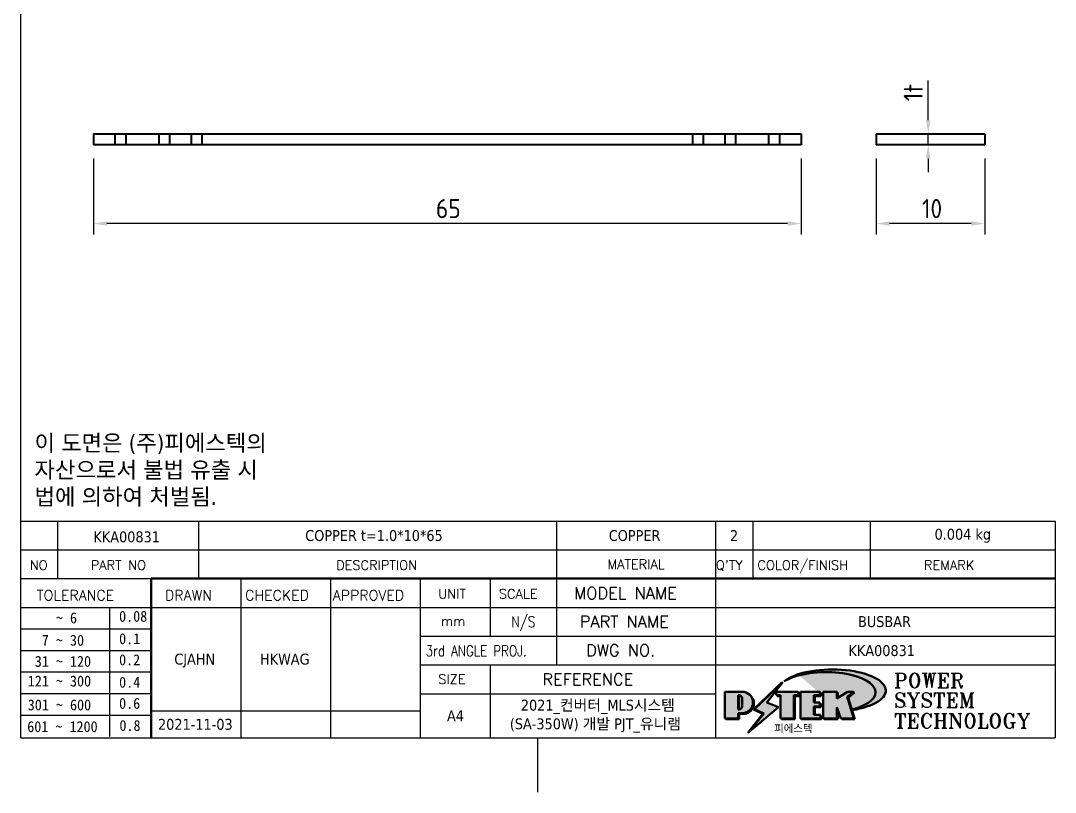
# Model space of a CAD drawing. Header units: millimetres. Extents: x 0 to 105, y 0 to 149.
# Drawn here: x 5 to 100, y 0 to 70.8 of the extents above; entities that cross this region are included whole.
import ezdxf
from ezdxf.enums import TextEntityAlignment as Align

# ---------------------------------------------------------------- set-up
doc = ezdxf.new("R2010")
doc.units = ezdxf.units.MM
doc.header["$LTSCALE"] = 0.5
doc.layers.get('0').update_dxf_attribs({"color": 3, "lineweight": 25})
for name, color, linetype, lineweight in [('가시적인 것(ISO)', 3, 'Continuous', 40), ('경계(ISO)', 7, 'Continuous', 25), ('기호(ISO)', 5, 'Continuous', 25), ('제목(ISO)', 5, 'Continuous', 50), ('치수(ISO)', 2, 'Continuous', 25), ('해치(ISO)', 7, 'Continuous', 18)]:
    doc.layers.add(name, color=color, linetype=linetype, lineweight=lineweight)
doc.styles.add('HAN_291', font='')
doc.styles.add('HAN_370', font='', dxfattribs={"width": 2})
doc.styles.add('RC_284', font='ROMANC.shx')
doc.styles.add('RC_287', font='ROMANC.shx')
doc.styles.add('RC_292', font='ROMANC.shx')
doc.styles.add('ROMANT_294', font='romant.shx')
doc.styles.add('문자 텍스트_PSTEK_POSCO', font='isocp.shx')
doc.styles.add('치수 텍스트_PSTEK_POSCO', font='isocp.shx')
doc.styles.add('텍스트 스타일198', font='tahoma.ttf')
doc.styles.add('텍스트 스타일333', font='ROMANC.shx', dxfattribs={"width": 0.800000011920929})
doc.styles.get('HAN_291').set_extended_font_data('GulimChe')
doc.styles.get('HAN_370').set_extended_font_data('GulimChe')
doc.dimstyles.new('치수_PSTEK_POSCO', dxfattribs={"dimscale": 0.5, "dimtxt": 3.5, "dimasz": 2.5, "dimexe": 2, "dimexo": 2.5, "dimgap": 1, "dimtad": 1, "dimrnd": 1e-08, "dimdsep": 46, "dimtxsty": '치수 텍스트_PSTEK_POSCO', "dimcen": 0.09, "dimdle": 10, "dimclrd": 7, "dimclre": 7, "dimclrt": 2, "dimadec": 1, "dimazin": 2, "dimtfac": 1, "dimtmove": 0, "dimatfit": 3, "dimfxl": 0, "dimtolj": 1, "dimlwd": -1, "dimlwe": -1, "dimarcsym": 0})

# ---------------------------------------------------------------- blocks, each defined once
blk = doc.blocks.new('경계 Default Border')
at = {"layer": '경계(ISO)', "flags": 128}
for points in [[(10, 10), (10, 287.0000076293945)], [(105, 0), (105, 10)]]:
    blk.add_lwpolyline(points, dxfattribs=at)
blk = doc.blocks.new('제목 블록 PSTEK')
for color, points in [(252, [(317.2195697678507, 17.0593801673321), (322.0326348870767, 21.62682475217465), (322.2781991042243, 21.94392121864296), (317.0471853425802, 16.97985676345368), (318.7512090904202, 16.1899260703855), (316.0018030350395, 12.71868385740789), (316.3356552234328, 13.00206718743325), (318.9235935156908, 16.2694494742633)]), (5, [(321.6183518841322, 17.4193704504104), (319.5281351041078, 18.24969419629727), (322.4505835294948, 22.02344462252142), (317.2195697678507, 17.0593801673321), (318.9235935156908, 16.2694494742633), (316.1741874603099, 12.79820726128571)]), (1, [(324.4839107253602, 19.60711530335299), (325.2419748254881, 19.60711530335299), (325.2419748254881, 20.25857663940324), (321.2266040451076, 20.25857663940324), (321.2266040451076, 19.60711530335299), (321.9846681452406, 19.60711530335299), (321.9846681452406, 15.3430047401139), (324.4839107253602, 15.3430047401139)]), (252, [(321.9846681452406, 19.60711530335299), (321.4042753185749, 19.60711530335299), (321.4042753185749, 19.45905590879572), (321.9846681452406, 19.45905590879572)]), (252, [(324.6615819988275, 19.45905590879572), (325.4196460989604, 19.45905590879572), (325.4196460989604, 20.11051724484596), (325.2419748254881, 20.11051724484596), (325.2419748254881, 19.60711530335299), (324.4839107253602, 19.60711530335299), (324.4839107253602, 15.3430047401139), (322.1623394187076, 15.3430047401139), (322.1623394187076, 15.19494534555726), (324.6615819988275, 15.19494534555726)]), (1, [(329.2277337269622, 20.25857663940324), (325.65654113025, 20.25857663940324), (325.65654113025, 15.3430047401139), (329.3580259941756, 15.3430047401139), (329.3580259941756, 15.9944660761648), (328.1137701654877, 15.9944660761648), (328.1137701654877, 17.56360607323003), (329.2277337269622, 17.56360607323003), (329.2277337269622, 18.25543873810179), (328.1137701654877, 18.25543873810179), (328.1137701654877, 19.60711530335299), (329.2277337269622, 19.60711530335299)]), (252, [(328.2914414389548, 19.45905590879572), (329.4054050004294, 19.45905590879572), (329.4054050004294, 20.11051724484596), (329.2277337269622, 20.11051724484596), (329.2277337269622, 19.60711530335299), (328.1137701654877, 19.60711530335299), (328.1137701654877, 18.25543873810179), (328.2914414389548, 18.25543873810179)]), (1, [(332.3312149849806, 20.25857663940324), (329.8592894925411, 20.25857663940324), (329.8592894925411, 15.3430047401139), (332.3312149849806, 15.3430047401139), (332.3312149849806, 17.4318630164523), (333.0701931098801, 15.3430047401139), (335.4855464857051, 15.3430047401139), (334.2514536401189, 19.30614745124769), (335.4379594596742, 20.25857663940324), (334.3071782107978, 20.25857663940324), (332.3312149849806, 18.99741471888304)]), (252, [(332.5088862584528, 20.1105172448466), (332.3312149849806, 20.1105172448466), (332.3312149849806, 18.99741471888368), (332.5088862584528, 19.11081371413894)]), (252, [(335.6156307331414, 20.11051724484596), (335.2535118015555, 20.11051724484596), (334.2514536401189, 19.30614745124769), (335.4855464857051, 15.3430047401139), (333.1954852176545, 15.3430047401139), (333.2478643833523, 15.19494534555726), (335.6632177591723, 15.19494534555726), (334.4291249135862, 19.15808805669106)]), (252, [(328.2914414389548, 17.41554667867274), (329.4054050004294, 17.41554667867274), (329.4054050004294, 18.10737934354514), (329.2277337269622, 18.10737934354514), (329.2277337269622, 17.56360607323003), (328.1137701654877, 17.56360607323003), (328.1137701654877, 15.9944660761648), (328.2914414389548, 15.9944660761648)]), (252, [(332.5088862584528, 16.92964231796647), (332.3312149849806, 17.43186301645164), (332.3312149849806, 15.3430047401139), (330.0369607660135, 15.3430047401139), (330.0369607660135, 15.19494534555726), (332.5088862584528, 15.19494534555726)]), (252, [(329.5356972676428, 15.8464066816075), (329.3580259941756, 15.8464066816075), (329.3580259941756, 15.3430047401139), (325.8342124037171, 15.3430047401139), (325.8342124037171, 15.19494534555726), (329.5356972676428, 15.19494534555726)])]:
    blk.add_hatch(color=color).paths.add_polyline_path(points)
h = blk.add_hatch(color=1)
edge = h.paths.add_edge_path(flags=0)
edge.add_line((314.2242174273352, 19.60711530335299), (314.2242174273352, 17.00126995915134))
edge.add_line((314.2242174273352, 17.00126995915134), (314.3485873187598, 17.00126995915134))
edge.add_arc((314.3485873187598, 17.6527312952023), 0.6514613360509371, 270, 360)
edge.add_line((315.0000486548106, 17.6527312952023), (315.0000486548106, 18.95565396730211))
edge.add_arc((314.3485873187598, 18.95565396730212), 0.6514613360508712, 0, 90)
edge.add_line((314.3485873187598, 19.60711530335299), (314.2242174273352, 19.60711530335299))
edge = h.paths.add_edge_path()
edge.add_arc((314.9847713324306, 18.28938669179658), 1.969189947606664, 269.9999999999959, 450)
edge.add_line((314.9847713324306, 20.25857663940318), (311.7664314776902, 20.25857663940324))
edge.add_line((311.7664314776902, 20.25857663940324), (311.7664314776902, 15.3430047401139))
edge.add_line((311.7664314776902, 15.3430047401139), (314.2242174273352, 15.3430047401139))
edge.add_line((314.2242174273352, 15.3430047401139), (314.2242174273352, 16.32019674418991))
edge.add_line((314.2242174273352, 16.32019674418991), (314.9847713324307, 16.32019674418991))
h = blk.add_hatch(color=252)
edge = h.paths.add_edge_path()
edge.add_arc((314.9847713324309, 18.28938669179657), 1.969189947606666, 270, 406.8278729790604)
edge.add_arc((315.1624426058984, 18.1413272972396), 1.969189947606962, -90, 53.560984836317004, ccw=False)
edge.add_line((315.1624426058984, 16.17213734963263), (314.4018887008024, 16.17213734963263))
edge.add_line((314.4018887008024, 16.17213734963263), (314.4018887008024, 15.19494534555726))
edge.add_line((314.4018887008024, 15.19494534555726), (311.9441027511573, 15.19494534555726))
edge.add_line((311.9441027511573, 15.19494534555726), (311.9441027511573, 15.3430047401139))
edge.add_line((311.9441027511573, 15.3430047401139), (314.2242174273352, 15.3430047401139))
edge.add_line((314.2242174273352, 15.3430047401139), (314.2242174273352, 16.32019674418991))
edge.add_line((314.2242174273352, 16.32019674418991), (314.9847713324309, 16.32019674418991))
h = blk.add_hatch(color=252)
edge = h.paths.add_edge_path()
edge.add_line((314.4018887008024, 19.45905590879572), (314.5262585922315, 19.45905590879572))
edge.add_arc((314.5262585922314, 18.80759457274939), 0.6514613360463194, 60.4189348879147, 90.00000000000318, ccw=False)
edge.add_arc((314.3485873187602, 18.95565396730057), 0.6514613360524251, 39.96992292766206, 90.00000000009999)
edge.add_line((314.3485873187591, 19.60711530335307), (314.2242174273352, 19.60711530335298))
edge.add_line((314.2242174273352, 19.60711530335299), (314.2242174273352, 17.00126995915134))
edge.add_line((314.2242174273352, 17.00126995915134), (314.3485873187591, 17.00126995915134))
edge.add_arc((314.3485873187568, 17.652731295233), 0.6514613360816299, 270.0000000002, 274.6930825552478)
edge.add_line((314.4018887008024, 17.0034541317032), (314.4018887008024, 19.45905590879572))
at = {"layer": '해치(ISO)'}
h = blk.add_hatch(color=140, dxfattribs=at)
edge = h.paths.add_edge_path()
edge.add_ellipse((330.3660919371412, 20.15576403068321), major_axis=(9.100907360794343, 0), ratio=0.4069904968023172, start_angle=301.3098473703837, end_angle=507.7436900681698)
edge.add_ellipse((331.5340919371412, 20.4634168429492), major_axis=(-9.82350664112931, 0), ratio=0.3942600559756514, start_angle=111.51207141178469, end_angle=334.47025347086895, ccw=False)
edge.add_line((335.1363447531188, 16.8601935978785), (335.0955236905705, 16.99119398620872))
at = {"color": 180}
for p, q in [((182.475792979055, 11.79100474011392), (182.4757929790549, 51.56524660363496)), ((182.4757929790549, 51.56524660363496), (372.4757929537551, 51.56524660363496)), ((189.2651435055721, 51.56524660363496), (189.2651435055722, 41.00524660363494)), ((215.2152739891528, 41.00524660363494), (215.2152739891528, 51.56524660363496)), ((280.8758854511282, 51.56524660363496), (280.8758854511282, 41.00524660363494)), ((310.0881549537552, 51.56524660363496), (310.0881549537553, 41.00524660363494)), ((316.9044520275131, 51.56524660363496), (316.9044520275127, 41.00524660363494)), ((338.4566026226726, 51.56524660363496), (338.4566026226727, 41.00524660363494)), ((372.4757929537551, 51.56524660363496), (372.4757929537551, 11.79100474011389)), ((182.475792979055, 46.2852466036349), (372.4757929537551, 46.28524660363492)), ((182.475792979055, 41.00524660363493), (206.451475290024, 41.00524660363493)), ((222.9401812389276, 11.79100474011392), (222.9401812389276, 41.00524660363494)), ((239.4288871878316, 11.79100474011392), (239.4288871878316, 41.00524660363494)), ((255.9175931367356, 11.79100474011392), (255.9175931367356, 41.00524660363494)), ((268.6918866058747, 41.00524660363494), (268.6918866058747, 30.44524660363498)), ((280.8758854511282, 41.00524660363494), (280.8758854511282, 25.16524660363502)), ((310.088154953755, 41.00524660363494), (310.088154953755, 11.79100474011392)), ((182.475792979055, 35.72524660363497), (206.451475290024, 35.72524660363497)), ((198.8621818849491, 12.02524660363491), (198.8621818849491, 35.72524660363497)), ((206.451475290024, 35.72524660363497), (372.4757929537551, 35.72524660363497)), ((182.475792979055, 31.77524660363492), (206.451475290024, 31.77524660363492)), ((255.917593136736, 30.44524660363498), (372.4757929537552, 30.44524660363501)), ((182.475792979055, 27.82524660363487), (206.451475290024, 27.82524660363487)), ((255.9175931367359, 25.16524660363502), (372.4757929537552, 25.165246603635)), ((268.6918866058744, 25.16524660363502), (268.6918866058744, 11.79100474011392)), ((182.475792979055, 23.87524660363505), (206.451475290024, 23.87524660363505)), ((182.475792979055, 19.92524660363478), (206.451475290024, 19.92524660363478)), ((255.9175931367359, 19.88524660363481), (310.0881549537553, 19.88524660363481)), ((182.475792979055, 15.97524660363496), (206.451475290024, 15.97524660363496)), ((206.451475290024, 16.74100474011396), (255.9175931367359, 16.74100474011396)), ((182.475792979055, 11.79100474011392), (372.4757929537551, 11.79100474011389))]:
    blk.add_line(p, q, dxfattribs=at)
at = {"color": 7, "lineweight": 50}
for p, q in [((206.4514752900237, 11.79100474011392), (206.4514752900237, 41.00524660363494)), ((206.451475290024, 41.00524660363494), (372.4757929537551, 41.00524660363496))]:
    blk.add_line(p, q, dxfattribs=at)
at = {"color": 7}
for p, q in [((322.2781991042243, 21.94392121864296), (317.0471853425802, 16.97985676345368)), ((322.4505835294948, 22.02344462252142), (317.2195697678507, 17.0593801673321)), ((317.2195697678507, 17.0593801673321), (322.0326348870767, 21.62682475217465)), ((319.5281351041078, 18.24969419629727), (322.4505835294948, 22.02344462252142)), ((322.0326348870767, 21.62682475217465), (322.2781991042243, 21.94392121864296)), ((311.7664314776902, 20.25900474011391), (311.7664314776902, 15.34300474011391)), ((314.9847713324309, 20.25857663940324), (311.7664314776902, 20.25857663940324)), ((314.9847713324309, 20.25857663940324), (311.7664314776902, 20.25857663940324)), ((311.7664314776902, 20.25857663940324), (311.7664314776902, 15.3430047401139)), ((314.2242174273352, 17.00126995915134), (314.2242174273352, 19.60711530335299)), ((314.2242174273352, 19.60711530335299), (314.3485873187591, 19.60711530335299)), ((314.3485873187591, 19.60711530335299), (314.2242174273352, 19.60711530335299)), ((314.2242174273352, 19.60711530335299), (314.2242174273352, 17.00126995915134)), ((314.2242174273352, 17.00126995915134), (314.2242174273352, 19.60711530335299)), ((314.2242174273352, 19.60711530335299), (314.3485873187591, 19.60711530335299)), ((314.4018887008024, 19.45905590879572), (314.5262585922314, 19.45905590879572)), ((314.4018887008024, 17.0034541317032), (314.4018887008024, 19.45905590879572)), ((325.2419748254881, 20.25857663940324), (321.2266040451076, 20.25857663940324)), ((321.2266040451076, 20.25857663940324), (321.2266040451076, 19.60711530335299)), ((325.2419748254881, 20.25857663940324), (321.2266040451076, 20.25857663940324)), ((321.2266040451076, 20.25857663940324), (321.2266040451076, 19.60711530335299)), ((321.2266040451076, 19.60711530335299), (321.9846681452406, 19.60711530335299)), ((321.2266040451076, 19.60711530335299), (321.9846681452406, 19.60711530335299)), ((321.4042753185749, 19.60711530335299), (321.4042753185749, 19.45905590879572)), ((321.9846681452406, 19.60711530335299), (321.4042753185749, 19.60711530335299)), ((321.4042753185749, 19.45905590879572), (321.9846681452406, 19.45905590879572)), ((321.9846681452406, 19.60711530335299), (321.9846681452406, 15.3430047401139)), ((321.9846681452406, 19.45905590879572), (321.9846681452406, 19.60711530335299)), ((321.9846681452406, 19.60711530335299), (321.9846681452406, 15.3430047401139)), ((324.4839107253602, 19.60711530335299), (325.2419748254881, 19.60711530335299)), ((324.4839107253602, 15.3430047401139), (324.4839107253602, 19.60711530335299)), ((325.2419748254881, 19.60711530335299), (324.4839107253602, 19.60711530335299)), ((324.4839107253602, 19.60711530335299), (324.4839107253602, 15.3430047401139)), ((324.4839107253602, 19.60711530335299), (325.2419748254881, 19.60711530335299)), ((324.4839107253602, 15.3430047401139), (324.4839107253602, 19.60711530335299)), ((324.6615819988275, 19.45905590879572), (325.4196460989604, 19.45905590879572)), ((324.6615819988275, 15.19494534555726), (324.6615819988275, 19.45905590879572)), ((325.2419748254881, 19.60711530335299), (325.2419748254881, 20.25857663940324)), ((325.2419748254881, 19.60711530335299), (325.2419748254881, 20.25857663940324)), ((325.4196460989604, 20.11051724484596), (325.2419748254881, 20.11051724484596)), ((325.2419748254881, 20.11051724484596), (325.2419748254881, 19.60711530335299)), ((325.4196460989604, 19.45905590879572), (325.4196460989604, 20.11051724484596)), ((329.2277337269622, 20.25857663940324), (325.65654113025, 20.25857663940324)), ((325.65654113025, 20.25857663940324), (325.65654113025, 15.3430047401139)), ((325.65654113025, 20.25857663940324), (325.65654113025, 15.3430047401139)), ((329.2277337269622, 20.25857663940324), (325.65654113025, 20.25857663940324)), ((328.1137701654877, 18.25543873810179), (328.1137701654877, 19.60711530335299)), ((328.1137701654877, 19.60711530335299), (329.2277337269622, 19.60711530335299)), ((329.2277337269622, 19.60711530335299), (328.1137701654877, 19.60711530335299)), ((328.1137701654877, 19.60711530335299), (328.1137701654877, 18.25543873810179)), ((328.1137701654877, 18.25543873810179), (328.1137701654877, 19.60711530335299)), ((328.1137701654877, 19.60711530335299), (329.2277337269622, 19.60711530335299)), ((328.2914414389548, 18.25543873810179), (328.2914414389548, 19.45905590879572)), ((328.2914414389548, 19.45905590879572), (329.4054050004294, 19.45905590879572)), ((329.2277337269622, 19.60711530335299), (329.2277337269622, 20.25857663940324)), ((329.2277337269622, 19.60711530335299), (329.2277337269622, 20.25857663940324)), ((329.4054050004294, 20.11051724484596), (329.2277337269622, 20.11051724484596)), ((329.2277337269622, 20.11051724484596), (329.2277337269622, 19.60711530335299)), ((329.4054050004294, 19.45905590879572), (329.4054050004294, 20.11051724484596)), ((332.3312149849806, 20.25857663940324), (329.8592894925411, 20.25857663940324)), ((329.8592894925411, 20.25857663940324), (329.8592894925411, 15.3430047401139)), ((329.8592894925411, 20.25857663940324), (329.8592894925411, 15.3430047401139)), ((332.3312149849806, 20.25857663940324), (329.8592894925411, 20.25857663940324)), ((334.3071782107978, 20.25857663940324), (332.3312149849806, 18.99741471888304)), ((332.3312149849806, 18.99741471888304), (332.3312149849806, 20.25857663940324)), ((334.3071782107978, 20.25857663940324), (332.3312149849806, 18.99741471888304)), ((332.3312149849806, 18.99741471888304), (332.3312149849806, 20.25857663940324)), ((332.5088862584528, 20.1105172448466), (332.3312149849806, 20.1105172448466)), ((332.3312149849806, 20.1105172448466), (332.3312149849806, 18.99741471888368)), ((332.3312149849806, 18.99741471888368), (332.5088862584528, 19.11081371413894)), ((332.5088862584528, 19.11081371413894), (332.5088862584528, 20.1105172448466)), ((334.2514536401189, 19.30614745124769), (335.4379594596742, 20.25857663940324)), ((334.2514536401189, 19.30614745124769), (335.4379594596742, 20.25857663940324)), ((335.2535118015555, 20.11051724484596), (334.2514536401189, 19.30614745124769)), ((335.4855464857051, 15.3430047401139), (334.2514536401189, 19.30614745124769)), ((334.2514536401189, 19.30614745124769), (335.4855464857051, 15.3430047401139)), ((335.4855464857051, 15.3430047401139), (334.2514536401189, 19.30614745124769)), ((335.4379594596742, 20.25857663940324), (334.3071782107978, 20.25857663940324)), ((335.4379594596742, 20.25857663940324), (334.3071782107978, 20.25857663940324)), ((334.4291249135862, 19.15808805669104), (335.6156307331414, 20.11051724484596)), ((335.6632177591723, 15.19494534555726), (334.4291249135862, 19.15808805669104)), ((335.6156307331414, 20.11051724484596), (335.2535118015555, 20.11051724484596)), ((315.0000486548106, 18.95565396730275), (315.0000486548106, 17.65273129520161)), ((315.0000486548106, 18.95565396730275), (315.0000486548106, 17.65273129520161)), ((316.1741874603099, 12.79820726128571), (321.6183518841322, 17.4193704504104)), ((321.6183518841322, 17.4193704504104), (319.5281351041078, 18.24969419629727)), ((329.2277337269622, 18.25543873810179), (328.1137701654877, 18.25543873810179)), ((328.1137701654877, 18.25543873810179), (328.2914414389548, 18.25543873810179)), ((329.2277337269622, 18.25543873810179), (328.1137701654877, 18.25543873810179)), ((328.1137701654877, 17.56360607323003), (329.2277337269622, 17.56360607323003)), ((328.1137701654877, 15.9944660761648), (328.1137701654877, 17.56360607323003)), ((329.2277337269622, 17.56360607323003), (328.1137701654877, 17.56360607323003)), ((328.1137701654877, 17.56360607323003), (328.1137701654877, 15.9944660761648)), ((328.1137701654877, 17.56360607323003), (329.2277337269622, 17.56360607323003)), ((328.1137701654877, 15.9944660761648), (328.1137701654877, 17.56360607323003)), ((328.2914414389548, 15.9944660761648), (328.2914414389548, 17.41554667867274)), ((328.2914414389548, 17.41554667867274), (329.4054050004294, 17.41554667867274)), ((329.2277337269622, 17.56360607323003), (329.2277337269622, 18.25543873810179)), ((329.2277337269622, 17.56360607323003), (329.2277337269622, 18.25543873810179)), ((329.4054050004294, 18.10737934354514), (329.2277337269622, 18.10737934354514)), ((329.2277337269622, 18.10737934354514), (329.2277337269622, 17.56360607323003)), ((329.4054050004294, 17.41554667867274), (329.4054050004294, 18.10737934354514)), ((332.3312149849806, 17.4318630164523), (333.0701931098801, 15.3430047401139)), ((332.3312149849806, 15.3430047401139), (332.3312149849806, 17.4318630164523)), ((332.5088862584528, 16.92964231796647), (332.3312149849806, 17.43186301645164)), ((332.3312149849806, 17.43186301645164), (332.3312149849806, 15.3430047401139)), ((332.3312149849806, 17.4318630164523), (333.0701931098801, 15.3430047401139)), ((332.3312149849806, 15.3430047401139), (332.3312149849806, 17.4318630164523)), ((345.0447381189468, 17.50375595811051), (344.9867755289346, 17.689895936919)), ((311.7664314776902, 15.3430047401139), (314.2242174273352, 15.3430047401139)), ((311.7664314776902, 15.3430047401139), (314.2242174273352, 15.3430047401139)), ((314.2242174273352, 15.3430047401139), (311.9441027511573, 15.3430047401139)), ((311.9441027511573, 15.3430047401139), (311.9441027511573, 15.19494534555726)), ((314.3485873187591, 17.00126995915134), (314.2242174273352, 17.00126995915134)), ((314.2242174273352, 17.00126995915134), (314.3485873187591, 17.00126995915134)), ((314.3485873187591, 17.00126995915134), (314.2242174273352, 17.00126995915134)), ((314.2242174273352, 16.32019674418991), (314.9847713324309, 16.32019674418991)), ((314.2242174273352, 15.3430047401139), (314.2242174273352, 16.32019674418991)), ((314.9847713324309, 16.32019674418991), (314.2242174273352, 16.32019674418991)), ((314.2242174273352, 16.32019674418991), (314.2242174273352, 15.3430047401139)), ((314.2242174273352, 16.32019674418991), (314.9847713324309, 16.32019674418991)), ((314.2242174273352, 15.3430047401139), (314.2242174273352, 16.32019674418991)), ((314.4018887008024, 16.17213734963263), (315.162442605898, 16.17213734963263)), ((314.4018887008024, 15.19494534555726), (314.4018887008024, 16.17213734963263)), ((318.7512090904202, 16.1899260703855), (316.0018030350395, 12.71868385740789)), ((318.9235935156908, 16.2694494742633), (316.1741874603099, 12.79820726128571)), ((316.3356552234328, 13.00206718743325), (318.9235935156908, 16.2694494742633)), ((317.0471853425802, 16.97985676345368), (318.7512090904202, 16.1899260703855)), ((318.9235935156908, 16.2694494742633), (317.2195697678507, 17.0593801673321)), ((317.2195697678507, 17.0593801673321), (318.9235935156908, 16.2694494742633)), ((321.9846681452406, 15.3430047401139), (324.4839107253602, 15.3430047401139)), ((321.9846681452406, 15.3430047401139), (324.4839107253602, 15.3430047401139)), ((324.4839107253602, 15.3430047401139), (322.1623394187076, 15.3430047401139)), ((322.1623394187076, 15.3430047401139), (322.1623394187076, 15.19494534555726)), ((325.65654113025, 15.3430047401139), (329.3580259941756, 15.3430047401139)), ((325.65654113025, 15.3430047401139), (329.3580259941756, 15.3430047401139)), ((329.3580259941756, 15.3430047401139), (325.8342124037171, 15.3430047401139)), ((325.8342124037171, 15.3430047401139), (325.8342124037171, 15.19494534555726)), ((329.3580259941756, 15.9944660761648), (328.1137701654877, 15.9944660761648)), ((328.1137701654877, 15.9944660761648), (328.2914414389548, 15.9944660761648)), ((329.3580259941756, 15.9944660761648), (328.1137701654877, 15.9944660761648)), ((329.3580259941756, 15.3430047401139), (329.3580259941756, 15.9944660761648)), ((329.3580259941756, 15.3430047401139), (329.3580259941756, 15.9944660761648)), ((329.5356972676428, 15.8464066816075), (329.3580259941756, 15.8464066816075)), ((329.3580259941756, 15.8464066816075), (329.3580259941756, 15.3430047401139)), ((329.5356972676428, 15.19494534555726), (329.5356972676428, 15.8464066816075)), ((329.8592894925411, 15.3430047401139), (332.3312149849806, 15.3430047401139)), ((329.8592894925411, 15.3430047401139), (332.3312149849806, 15.3430047401139)), ((332.3312149849806, 15.3430047401139), (330.0369607660135, 15.3430047401139)), ((330.0369607660135, 15.3430047401139), (330.0369607660135, 15.19494534555726)), ((332.5088862584528, 15.19494534555726), (332.5088862584528, 16.92964231796647)), ((333.0701931098801, 15.3430047401139), (335.4855464857051, 15.3430047401139)), ((333.0701931098801, 15.3430047401139), (335.4855464857051, 15.3430047401139)), ((335.4855464857051, 15.3430047401139), (333.1954852176545, 15.3430047401139)), ((333.1954852176545, 15.3430047401139), (333.2478643833523, 15.19494534555726)), ((311.9441027511573, 15.19494534555726), (314.4018887008024, 15.19494534555726)), ((322.1623394187076, 15.19494534555726), (324.6615819988275, 15.19494534555726)), ((325.8342124037171, 15.19494534555726), (329.5356972676428, 15.19494534555726)), ((330.0369607660135, 15.19494534555726), (332.5088862584528, 15.19494534555726)), ((333.2478643833523, 15.19494534555726), (335.6632177591723, 15.19494534555726)), ((316.0018030350395, 12.71868385740789), (316.3356552234328, 13.00206718743325))]:
    blk.add_line(p, q, dxfattribs=at)
at = {"color": 5}
for p, q in [((322.4505835294948, 22.02344462252142), (317.2195697678507, 17.0593801673321)), ((319.5281351041078, 18.24969419629727), (322.4505835294948, 22.02344462252142)), ((316.1741874603099, 12.79820726128571), (321.6183518841322, 17.4193704504104)), ((321.6183518841322, 17.4193704504104), (319.5281351041078, 18.24969419629727)), ((318.9235935156908, 16.2694494742633), (316.1741874603099, 12.79820726128571)), ((317.2195697678507, 17.0593801673321), (318.9235935156908, 16.2694494742633))]:
    blk.add_line(p, q, dxfattribs=at)
at = {"color": 1}
for p, q in [((314.9847713324309, 20.25857663940324), (311.7664314776902, 20.25857663940324)), ((311.7664314776902, 20.25857663940324), (311.7664314776902, 15.3430047401139)), ((314.2242174273352, 17.00126995915134), (314.2242174273352, 19.60711530335299)), ((314.2242174273352, 19.60711530335299), (314.3485873187591, 19.60711530335299)), ((325.2419748254881, 20.25857663940324), (321.2266040451076, 20.25857663940324)), ((321.2266040451076, 20.25857663940324), (321.2266040451076, 19.60711530335299)), ((321.2266040451076, 19.60711530335299), (321.9846681452406, 19.60711530335299)), ((321.9846681452406, 19.60711530335299), (321.9846681452406, 15.3430047401139)), ((324.4839107253602, 19.60711530335299), (325.2419748254881, 19.60711530335299)), ((324.4839107253602, 15.3430047401139), (324.4839107253602, 19.60711530335299)), ((325.2419748254881, 19.60711530335299), (325.2419748254881, 20.25857663940324)), ((329.2277337269622, 20.25857663940324), (325.65654113025, 20.25857663940324)), ((325.65654113025, 20.25857663940324), (325.65654113025, 15.3430047401139)), ((328.1137701654877, 18.25543873810179), (328.1137701654877, 19.60711530335299)), ((328.1137701654877, 19.60711530335299), (329.2277337269622, 19.60711530335299)), ((329.2277337269622, 19.60711530335299), (329.2277337269622, 20.25857663940324)), ((332.3312149849806, 20.25857663940324), (329.8592894925411, 20.25857663940324)), ((329.8592894925411, 20.25857663940324), (329.8592894925411, 15.3430047401139)), ((334.3071782107978, 20.25857663940324), (332.3312149849806, 18.99741471888304)), ((332.3312149849806, 18.99741471888304), (332.3312149849806, 20.25857663940324)), ((334.2514536401189, 19.30614745124769), (335.4379594596742, 20.25857663940324)), ((335.4855464857051, 15.3430047401139), (334.2514536401189, 19.30614745124769)), ((335.4379594596742, 20.25857663940324), (334.3071782107978, 20.25857663940324)), ((315.0000486548106, 18.95565396730275), (315.0000486548106, 17.65273129520161)), ((329.2277337269622, 18.25543873810179), (328.1137701654877, 18.25543873810179)), ((328.1137701654877, 17.56360607323003), (329.2277337269622, 17.56360607323003)), ((328.1137701654877, 15.9944660761648), (328.1137701654877, 17.56360607323003)), ((329.2277337269622, 17.56360607323003), (329.2277337269622, 18.25543873810179)), ((332.3312149849806, 17.4318630164523), (333.0701931098801, 15.3430047401139)), ((332.3312149849806, 15.3430047401139), (332.3312149849806, 17.4318630164523)), ((311.7664314776902, 15.3430047401139), (314.2242174273352, 15.3430047401139)), ((314.3485873187591, 17.00126995915134), (314.2242174273352, 17.00126995915134)), ((314.2242174273352, 16.32019674418991), (314.9847713324309, 16.32019674418991)), ((314.2242174273352, 15.3430047401139), (314.2242174273352, 16.32019674418991)), ((321.9846681452406, 15.3430047401139), (324.4839107253602, 15.3430047401139)), ((325.65654113025, 15.3430047401139), (329.3580259941756, 15.3430047401139)), ((329.3580259941756, 15.9944660761648), (328.1137701654877, 15.9944660761648)), ((329.3580259941756, 15.3430047401139), (329.3580259941756, 15.9944660761648)), ((329.8592894925411, 15.3430047401139), (332.3312149849806, 15.3430047401139)), ((333.0701931098801, 15.3430047401139), (335.4855464857051, 15.3430047401139))]:
    blk.add_line(p, q, dxfattribs=at)
at = {"color": 7}
for centre, radius, start, end in [((314.3485873187598, 18.95565396730211), 0.6514613360508712, 0, 90), ((314.3485873187602, 18.95565396730057), 0.6514613360524251, 39.96992292766117, 90), ((314.3485873187598, 18.95565396730212), 0.6514613360508712, 0, 90), ((314.5262585922314, 18.80759457274939), 0.6514613360463193, 60.41893488791137, 90), ((314.9847713324309, 18.28938669179658), 1.969189947606665, 270, 90), ((314.9847713324309, 18.28938669179658), 1.969189947606665, 270, 90), ((314.9847713324307, 18.2893866917965), 1.969189947606594, 270, 46.82787297909833), ((315.1624426058984, 18.1413272972396), 1.969189947606961, 270, 53.56098483636067), ((314.3485873187597, 17.65273129520228), 0.6514613360509381, 270, 0), ((314.3485873187598, 17.6527312952023), 0.6514613360509381, 270, 0), ((314.3485873187568, 17.652731295233), 0.6514613360816299, 270, 274.6930825552478)]:
    blk.add_arc(centre, radius, start, end, dxfattribs=at)
at = {"color": 1}
for centre, radius, start, end in [((314.3485873187598, 18.95565396730211), 0.6514613360508712, 0, 90), ((314.9847713324309, 18.28938669179657), 1.969189947606665, 270, 90), ((314.3485873187598, 17.6527312952023), 0.6514613360509381, 270, 0)]:
    blk.add_arc(centre, radius, start, end, dxfattribs=at)
at = {"layer": '제목(ISO)', "lineweight": 18}
blk.add_line((182.475792979055, 35.72500474011393), (182.475792979055, 11.79100474011392), dxfattribs=at)
at = {"layer": '제목(ISO)'}
for p, q in [((322.2781991042243, 21.94392121864296), (317.0471853425802, 16.97985676345368)), ((322.4505835294948, 22.02344462252142), (317.2195697678507, 17.0593801673321)), ((317.2195697678507, 17.0593801673321), (322.0326348870767, 21.62682475217465)), ((319.5281351041078, 18.24969419629727), (322.4505835294948, 22.02344462252142)), ((322.0326348870767, 21.62682475217465), (322.2781991042243, 21.94392121864296)), ((314.9847713324306, 20.25857663940324), (311.7664314776902, 20.25857663940324)), ((311.7664314776902, 20.25857663940324), (311.7664314776902, 15.3430047401139)), ((314.2242174273352, 17.00126995915134), (314.2242174273352, 19.60711530335299)), ((314.2242174273352, 19.60711530335299), (314.3485873187598, 19.60711530335299)), ((314.3485873187591, 19.60711530335299), (314.2242174273352, 19.60711530335299)), ((314.2242174273352, 19.60711530335299), (314.2242174273352, 17.00126995915134)), ((314.4018887008024, 19.45905590879572), (314.5262585922314, 19.45905590879572)), ((314.4018887008024, 17.0034541317032), (314.4018887008024, 19.45905590879572)), ((325.2419748254881, 20.25857663940324), (321.2266040451076, 20.25857663940324)), ((321.2266040451076, 20.25857663940324), (321.2266040451076, 19.60711530335299)), ((321.2266040451076, 19.60711530335299), (321.9846681452406, 19.60711530335299)), ((321.9846681452406, 19.60711530335299), (321.4042753185749, 19.60711530335299)), ((321.4042753185749, 19.60711530335299), (321.4042753185749, 19.45905590879572)), ((321.4042753185749, 19.45905590879572), (321.9846681452406, 19.45905590879572)), ((321.9846681452406, 19.60711530335299), (321.9846681452406, 15.3430047401139)), ((321.9846681452406, 19.45905590879572), (321.9846681452406, 19.60711530335299)), ((324.4839107253602, 19.60711530335299), (325.2419748254881, 19.60711530335299)), ((324.4839107253602, 15.3430047401139), (324.4839107253602, 19.60711530335299)), ((325.2419748254881, 19.60711530335299), (324.4839107253602, 19.60711530335299)), ((324.4839107253602, 19.60711530335299), (324.4839107253602, 15.3430047401139)), ((324.6615819988275, 19.45905590879572), (325.4196460989604, 19.45905590879572)), ((324.6615819988275, 15.19494534555726), (324.6615819988275, 19.45905590879572)), ((325.2419748254881, 19.60711530335299), (325.2419748254881, 20.25857663940324)), ((325.4196460989604, 20.11051724484596), (325.2419748254881, 20.11051724484596)), ((325.2419748254881, 20.11051724484596), (325.2419748254881, 19.60711530335299)), ((325.4196460989604, 19.45905590879572), (325.4196460989604, 20.11051724484596)), ((329.2277337269622, 20.25857663940324), (325.65654113025, 20.25857663940324)), ((325.65654113025, 20.25857663940324), (325.65654113025, 15.3430047401139)), ((328.1137701654877, 18.25543873810179), (328.1137701654877, 19.60711530335299)), ((328.1137701654877, 19.60711530335299), (329.2277337269622, 19.60711530335299)), ((329.2277337269622, 19.60711530335299), (328.1137701654877, 19.60711530335299)), ((328.1137701654877, 19.60711530335299), (328.1137701654877, 18.25543873810179)), ((328.2914414389548, 19.45905590879572), (329.4054050004294, 19.45905590879572)), ((328.2914414389548, 18.25543873810179), (328.2914414389548, 19.45905590879572)), ((329.2277337269622, 19.60711530335299), (329.2277337269622, 20.25857663940324)), ((329.4054050004294, 20.11051724484596), (329.2277337269622, 20.11051724484596)), ((329.2277337269622, 20.11051724484596), (329.2277337269622, 19.60711530335299)), ((329.4054050004294, 19.45905590879572), (329.4054050004294, 20.11051724484596)), ((332.3312149849806, 20.25857663940324), (329.8592894925411, 20.25857663940324)), ((329.8592894925411, 20.25857663940324), (329.8592894925411, 15.3430047401139)), ((334.3071782107978, 20.25857663940324), (332.3312149849806, 18.99741471888304)), ((332.3312149849806, 18.99741471888304), (332.3312149849806, 20.25857663940324)), ((332.5088862584528, 20.1105172448466), (332.3312149849806, 20.1105172448466)), ((332.3312149849806, 20.1105172448466), (332.3312149849806, 18.99741471888368)), ((332.3312149849806, 18.99741471888368), (332.5088862584528, 19.11081371413894)), ((332.5088862584528, 19.11081371413894), (332.5088862584528, 20.1105172448466)), ((334.2514536401189, 19.30614745124769), (335.4379594596742, 20.25857663940324)), ((335.2535118015555, 20.11051724484596), (334.2514536401189, 19.30614745124769)), ((335.4855464857051, 15.3430047401139), (334.2514536401189, 19.30614745124769)), ((334.2514536401189, 19.30614745124769), (335.4855464857051, 15.3430047401139)), ((335.4379594596742, 20.25857663940324), (334.3071782107978, 20.25857663940324)), ((334.4291249135862, 19.15808805669106), (335.6156307331414, 20.11051724484596)), ((335.6632177591723, 15.19494534555726), (334.4291249135862, 19.15808805669106)), ((335.6156307331414, 20.11051724484596), (335.2535118015555, 20.11051724484596)), ((315.0000486548106, 18.95565396730211), (315.0000486548106, 17.6527312952023)), ((316.1741874603099, 12.79820726128571), (321.6183518841322, 17.4193704504104)), ((321.6183518841322, 17.4193704504104), (319.5281351041078, 18.24969419629727)), ((329.2277337269622, 18.25543873810179), (328.1137701654877, 18.25543873810179)), ((328.1137701654877, 18.25543873810179), (328.2914414389548, 18.25543873810179)), ((328.1137701654877, 15.9944660761648), (328.1137701654877, 17.56360607323003)), ((328.1137701654877, 17.56360607323003), (329.2277337269622, 17.56360607323003)), ((329.2277337269622, 17.56360607323003), (328.1137701654877, 17.56360607323003)), ((328.1137701654877, 17.56360607323003), (328.1137701654877, 15.9944660761648)), ((328.2914414389548, 17.41554667867274), (329.4054050004294, 17.41554667867274)), ((328.2914414389548, 15.9944660761648), (328.2914414389548, 17.41554667867274)), ((329.2277337269622, 17.56360607323003), (329.2277337269622, 18.25543873810179)), ((329.4054050004294, 18.10737934354514), (329.2277337269622, 18.10737934354514)), ((329.2277337269622, 18.10737934354514), (329.2277337269622, 17.56360607323003)), ((329.4054050004294, 17.41554667867274), (329.4054050004294, 18.10737934354514)), ((332.3312149849806, 15.3430047401139), (332.3312149849806, 17.4318630164523)), ((332.3312149849806, 17.4318630164523), (333.0701931098801, 15.3430047401139)), ((332.5088862584528, 16.92964231796647), (332.3312149849806, 17.43186301645164)), ((332.3312149849806, 17.43186301645164), (332.3312149849806, 15.3430047401139)), ((311.7664314776902, 15.3430047401139), (314.2242174273352, 15.3430047401139)), ((314.2242174273352, 15.3430047401139), (311.9441027511573, 15.3430047401139)), ((311.9441027511573, 15.3430047401139), (311.9441027511573, 15.19494534555726)), ((314.3485873187598, 17.00126995915134), (314.2242174273352, 17.00126995915134)), ((314.2242174273352, 17.00126995915134), (314.3485873187591, 17.00126995915134)), ((314.2242174273352, 15.3430047401139), (314.2242174273352, 16.32019674418991)), ((314.2242174273352, 16.32019674418991), (314.9847713324307, 16.32019674418991)), ((314.9847713324309, 16.32019674418991), (314.2242174273352, 16.32019674418991)), ((314.2242174273352, 16.32019674418991), (314.2242174273352, 15.3430047401139)), ((314.4018887008024, 15.19494534555726), (314.4018887008024, 16.17213734963263)), ((314.4018887008024, 16.17213734963263), (315.1624426058984, 16.17213734963263)), ((318.7512090904202, 16.1899260703855), (316.0018030350395, 12.71868385740789)), ((318.9235935156908, 16.2694494742633), (316.1741874603099, 12.79820726128571)), ((316.3356552234328, 13.00206718743325), (318.9235935156908, 16.2694494742633)), ((317.0471853425802, 16.97985676345368), (318.7512090904202, 16.1899260703855)), ((317.2195697678507, 17.0593801673321), (318.9235935156908, 16.2694494742633)), ((318.9235935156908, 16.2694494742633), (317.2195697678507, 17.0593801673321)), ((321.9846681452406, 15.3430047401139), (324.4839107253602, 15.3430047401139)), ((324.4839107253602, 15.3430047401139), (322.1623394187076, 15.3430047401139)), ((322.1623394187076, 15.3430047401139), (322.1623394187076, 15.19494534555726)), ((325.65654113025, 15.3430047401139), (329.3580259941756, 15.3430047401139)), ((329.3580259941756, 15.3430047401139), (325.8342124037171, 15.3430047401139)), ((325.8342124037171, 15.3430047401139), (325.8342124037171, 15.19494534555726)), ((329.3580259941756, 15.9944660761648), (328.1137701654877, 15.9944660761648)), ((328.1137701654877, 15.9944660761648), (328.2914414389548, 15.9944660761648)), ((329.3580259941756, 15.3430047401139), (329.3580259941756, 15.9944660761648)), ((329.5356972676428, 15.8464066816075), (329.3580259941756, 15.8464066816075)), ((329.3580259941756, 15.8464066816075), (329.3580259941756, 15.3430047401139)), ((329.5356972676428, 15.19494534555726), (329.5356972676428, 15.8464066816075)), ((329.8592894925411, 15.3430047401139), (332.3312149849806, 15.3430047401139)), ((332.3312149849806, 15.3430047401139), (330.0369607660135, 15.3430047401139)), ((330.0369607660135, 15.3430047401139), (330.0369607660135, 15.19494534555726)), ((332.5088862584528, 15.19494534555726), (332.5088862584528, 16.92964231796647)), ((333.0701931098801, 15.3430047401139), (335.4855464857051, 15.3430047401139)), ((335.4855464857051, 15.3430047401139), (333.1954852176545, 15.3430047401139)), ((333.1954852176545, 15.3430047401139), (333.2478643833523, 15.19494534555726)), ((311.9441027511573, 15.19494534555726), (314.4018887008024, 15.19494534555726)), ((322.1623394187076, 15.19494534555726), (324.6615819988275, 15.19494534555726)), ((325.8342124037171, 15.19494534555726), (329.5356972676428, 15.19494534555726)), ((330.0369607660135, 15.19494534555726), (332.5088862584528, 15.19494534555726)), ((333.2478643833523, 15.19494534555726), (335.6632177591723, 15.19494534555726)), ((316.0018030350395, 12.71868385740789), (316.3356552234328, 13.00206718743325))]:
    blk.add_line(p, q, dxfattribs=at)
at = {"layer": '제목(ISO)', "color": 4}
blk.add_line((335.1363447531188, 16.8601935978785), (335.0955236905705, 16.99119398620872), dxfattribs=at)
at = {"layer": '제목(ISO)'}
for centre, radius, start, end in [((314.3485873187598, 18.95565396730212), 0.6514613360508712, 0, 90), ((314.3485873187602, 18.95565396730057), 0.6514613360524251, 39.96992292766117, 90), ((314.5262585922314, 18.80759457274939), 0.6514613360463193, 60.41893488791137, 90), ((314.9847713324306, 18.28938669179658), 1.969189947606664, 46.82787297909431, 90), ((314.9847713324307, 18.2893866917965), 1.969189947606594, 270, 46.82787297909833), ((314.9847713324309, 18.28938669179657), 1.969189947606666, 270, 46.8278729790603), ((315.1624426058984, 18.1413272972396), 1.969189947606962, 270, 53.56098483631701), ((314.3485873187598, 17.6527312952023), 0.6514613360509371, 270, 0), ((314.3485873187568, 17.652731295233), 0.6514613360816299, 270, 274.6930825552478)]:
    blk.add_arc(centre, radius, start, end, dxfattribs=at)
at = {"layer": '제목(ISO)', "color": 4}
for centre, major_axis, ratio, start_param, end_param in [((331.5340919371412, 20.4634168429492), (9.82350664112931, 0), 0.3942600559756514, 5.087845455444478, 8.97919982663645), ((330.3660919371412, 20.15576403068321), (9.100907360794343, 0), 0.4069904968023172, 5.258848905294775, 8.861799147915196)]:
    blk.add_ellipse(centre, major_axis=major_axis, ratio=ratio, start_param=start_param, end_param=end_param, dxfattribs=at)
at = {"color": 2}
for s, height, style, p in [('NO', 1.742399930953979, 'RC_284', (184.135398793432, 42.62317362549192)), ('PART NO', 1.742399930953979, 'RC_284', (195.3359407378685, 42.62317362549192)), ('DESCRIPTION', 1.742399930953979, 'RC_284', (240.4025565652523, 42.62317362549192)), ("Q'TY", 1.742399930953979, 'RC_284', (310.1440786515383, 42.62317362549192)), ('COLOR/FINISH', 1.742399930953979, 'RC_284', (317.7725341324144, 42.62317362549192)), ('REMARK', 1.742399930953979, 'RC_284', (348.346649953877, 42.62317362549192)), (' TOLERANCE', 1.899999976158142, 'RC_287', (184.0872874387979, 37.00893196870329)), ('DRAWN', 1.899999976158142, 'RC_287', (208.9766620976279, 37.00893196870329)), ('CHECKED', 1.899999976158142, 'RC_287', (223.6856844514997, 37.00893196870329)), ('APPROVED', 1.899999976158142, 'RC_287', (239.7795453577791, 37.00893196870329)), ('UNIT', 1.742399930953979, 'RC_284', (259.1652673287452, 37.34317362549218)), ('SCALE', 1.742399930953979, 'RC_284', (270.2934779252897, 37.34317362549218)), ('MODEL NAME', 2.178000062704086, 'RC_292', (284.096330289083, 37.25462520371384)), ('    ~ 6', 2.000000029802322, 'HAN_291', (183.7721304966814, 32.8176515608431)), ('0.08', 2.000000029802322, 'HAN_291', (200.5467345600617, 33.09873600004101)), ('PART NAME', 2.178000062704086, 'RC_292', (285.1416959765849, 32.03045329421792)), ('mm', 1.742399930953979, 'RC_284', (259.6505418159997, 32.3543089683787)), ('  7 ~ 30', 2.000000029802322, 'HAN_291', (183.7721304966814, 28.70538114822415)), ('0.1', 2.000000029802322, 'HAN_291', (200.5467345600617, 28.98646558742206)), (' DWG NO.', 2.178000062704086, 'RC_292', (284.8124284083233, 26.75045329421772)), (' 31 ~ 120', 2.000000029802322, 'HAN_291', (183.7721304966814, 24.82628181916237)), ('0.2', 2.000000029802322, 'HAN_291', (200.5467345600617, 25.10736625836028)), ('121 ~ 300', 2.000000029802322, 'HAN_291', (183.7721304966814, 21.21401206133254)), ('0.4', 2.000000029802322, 'HAN_291', (200.5467345600617, 20.99509650053045)), ('SIZE', 1.742399930953979, 'RC_284', (259.1652673287452, 21.69497768947366)), ('REFERENCE', 2.178000062704086, 'RC_292', (278.2741065029841, 21.43214925458022)), ('0.6', 2.000000029802322, 'HAN_291', (200.5467345600617, 17.11599717146868)), ('301 ~ 600', 2.000000029802322, 'HAN_291', (183.7721304966814, 16.83491273227077)), ('601 ~ 1200', 2.000000029802322, 'HAN_291', (183.6802025156883, 12.84759660881125)), ('0.8', 2.000000029802322, 'HAN_291', (200.6097246063884, 13.05732192299702))]:
    blk.add_text(s, height=height, dxfattribs=dict(at, style=style)).set_placement(p)
at = {"color": 2, "style": 'RC_284'}
blk.add_text('MATERIAL', height=1.742399930953979, dxfattribs=at).set_placement((295.4820202024417, 43.64524660363492), align=Align.MIDDLE_CENTER)
at = {"color": 7, "style": '텍스트 스타일333', "width": 0.7999999523162842}
blk.add_text('N/S', height=2.000000029802322, dxfattribs=at).set_placement((274.7838860285014, 33.08524660363496), align=Align.MIDDLE_CENTER)
at = {"color": 2, "style": '텍스트 스타일333', "width": 0.7999999523162842}
blk.add_text('3rd ANGLE PROJ.', height=2.000000029802322, dxfattribs=at).set_placement((256.8430306642954, 26.76148381654429))
at = {"color": 7, "style": 'ROMANT_294'}
for s, p in [('POWER', (342.82727231297, 20.97115304607566)), ('SYSTEM', (342.82727231297, 17.3284636719184)), ('TECHNOLOGY', (342.82727231297, 13.57194088644453))]:
    blk.add_text(s, height=2.700000107288361, dxfattribs=at).set_placement(p)
at = {"color": 7, "insert": (320.8519732224835, 14.21236326823155), "char_height": 1.400000005960464, "attachment_point": 1, "line_spacing_factor": 0.3319999873638153, "style": 'HAN_370'}
blk.add_mtext('\\fHY견고딕|b0|i0;\\H1.4000;피에스텍', dxfattribs=at)
at = {"layer": '제목(ISO)', "color": 7, "style": '텍스트 스타일198'}
for tag, p in [('부품_번호_001', (195.8320113277755, 47.68004260673702)), ('설명_001', (234.7320930892344, 47.92245856837096)), ('재질_001', (290.4746326517839, 47.92524659519488)), ("3._Q'TY_001", (312.7327037528258, 47.90442725317898)), ('질량\\P3;_001', (350.3046145979153, 48.1643332325385)), ('제목_001', (336.244161394385, 32.12402853706239)), ('부품_번호_001', (334.4912515810074, 26.8052465951949)), ('설계자_001', (210.6823963971569, 25.23312566343435)), ('점검자_001', (226.4283219502686, 25.23446884679021)), ('프로젝트_001', (274.327908977247, 16.78015656189412)), ('작성_날짜_001', (207.6944850220393, 13.26600473167383)), ('시트_크기_001', (260.7634369704525, 14.8381256569732)), ('프로젝트_002', (272.3018357910732, 13.35627732324262))]:
    blk.add_attdef(tag, p, '', height=2.000000029802322, dxfattribs=at)
for tag, p in [('4._COLOR', (327.6805273250926, 48.92524660363493)), ('1._MODEL_NAME', (341.233897335037, 38.36524660363497)), ('엔지니어링_승인자', (247.673240162284, 26.23312567187446)), ('점검_날짜', (231.1845342133799, 14.26600474011394)), ('엔지니어링_승인_날짜', (247.6732401622839, 14.26600474011394))]:
    blk.add_attdef(tag, text='', height=2.000000029802322, dxfattribs=at).set_placement(p, align=Align.MIDDLE_CENTER)
blk = doc.blocks.new('*D29')
at = {"layer": 'Defpoints', "color": 0}
for p in [(83.53609579580294, 59.4225418394442), (93.53609579580291, 59.4225418394442), (83.53609579580294, 52.19669302845961)]:
    blk.add_point(p, dxfattribs=at)
at = {"layer": '치수(ISO)', "color": 7}
for p, q in [((83.53609579580294, 58.1725418394442), (83.53609579580294, 51.19669302845961)), ((93.53609579580291, 58.1725418394442), (93.53609579580291, 51.19669302845961)), ((92.28609579580291, 52.19669302845961), (84.78609579580294, 52.19669302845961))]:
    blk.add_line(p, q, dxfattribs=at)
for points in [[(84.78609579580294, 52.40502636179295), (84.78609579580294, 51.98835969512628), (83.53609579580294, 52.19669302845961)], [(92.28609579580291, 52.40502636179295), (92.28609579580291, 51.98835969512628), (93.53609579580291, 52.19669302845961)]]:
    blk.add_solid(points, dxfattribs=at)
at = {"layer": '치수(ISO)', "color": 2, "insert": (87.74790681942497, 53.57169302845961), "char_height": 1.75, "attachment_point": 4, "style": '치수 텍스트_PSTEK_POSCO'}
blk.add_mtext('\\A1;10', dxfattribs=at)
blk = doc.blocks.new('*D30')
at = {"layer": 'Defpoints', "color": 0}
for p in [(88.3332159076091, 60.42254183944419), (90.13370579458515, 60.42254183944419), (90.13370579458515, 59.4225418394442)]:
    blk.add_point(p, dxfattribs=at)
at = {"layer": '치수(ISO)', "color": 7}
for p, q in [((88.3332159076091, 61.67254183944419), (88.3332159076091, 65.3225418394442)), ((88.3332159076091, 59.4225418394442), (88.3332159076091, 60.42254183944419)), ((88.3332159076091, 58.1725418394442), (88.3332159076091, 56.9225418394442))]:
    blk.add_line(p, q, dxfattribs=at)
for points in [[(88.12488257427577, 61.67254183944419), (88.54154924094243, 61.67254183944419), (88.3332159076091, 60.42254183944419)], [(88.12488257427577, 58.1725418394442), (88.54154924094243, 58.1725418394442), (88.3332159076091, 59.4225418394442)]]:
    blk.add_solid(points, dxfattribs=at)
at = {"layer": '치수(ISO)', "color": 2, "insert": (86.95821590760909, 63.42254183944421), "char_height": 1.75, "attachment_point": 4, "rotation": 90, "style": '치수 텍스트_PSTEK_POSCO'}
blk.add_mtext('\\A1;1t', dxfattribs=at)
blk = doc.blocks.new('*D31')
at = {"layer": 'Defpoints', "color": 0}
for p in [(11.674001002416, 59.4225418394442), (76.67400100241599, 59.4225418394442), (11.674001002416, 52.19669302845961)]:
    blk.add_point(p, dxfattribs=at)
at = {"layer": '치수(ISO)', "color": 7}
for p, q in [((11.674001002416, 58.1725418394442), (11.674001002416, 51.19669302845961)), ((76.67400100241599, 58.1725418394442), (76.67400100241599, 51.19669302845961)), ((75.42400100241599, 52.19669302845961), (12.924001002416, 52.19669302845961))]:
    blk.add_line(p, q, dxfattribs=at)
for points in [[(12.924001002416, 52.40502636179295), (12.924001002416, 51.98835969512628), (11.674001002416, 52.19669302845961)], [(75.42400100241599, 52.40502636179295), (75.42400100241599, 51.98835969512628), (76.67400100241599, 52.19669302845961)]]:
    blk.add_solid(points, dxfattribs=at)
at = {"layer": '치수(ISO)', "color": 2, "insert": (43.12289511098394, 53.57169302845961), "char_height": 1.75, "attachment_point": 4, "style": '치수 텍스트_PSTEK_POSCO'}
blk.add_mtext('\\A1;65', dxfattribs=at)

msp = doc.modelspace()

# ---------------------------------------------------------------- linework, layer by layer
at = {"layer": '가시적인 것(ISO)'}
for p, q in [((11.674001002416, 60.42254183944419), (13.674001002416, 60.42254183944419)), ((11.674001002416, 60.42254183944419), (11.674001002416, 59.4225418394442)), ((13.674001002416, 60.42254183944419), (14.674001002416, 60.42254183944419)), ((13.674001002416, 59.4225418394442), (13.674001002416, 60.42254183944419)), ((14.674001002416, 60.42254183944419), (17.674001002416, 60.42254183944419)), ((14.674001002416, 59.4225418394442), (14.674001002416, 60.42254183944419)), ((17.67400100241601, 60.42254183944419), (18.67400100241601, 60.42254183944419)), ((17.674001002416, 60.42254183944419), (17.674001002416, 59.4225418394442)), ((18.67400100241601, 60.42254183944419), (20.67400100241601, 60.42254183944419)), ((18.67400100241601, 60.42254183944419), (18.67400100241601, 59.4225418394442)), ((20.67400100241601, 60.42254183944419), (21.67400100241601, 60.42254183944419)), ((20.67400100241601, 59.4225418394442), (20.67400100241601, 60.42254183944419)), ((21.67400100241601, 59.4225418394442), (21.67400100241601, 60.42254183944419)), ((21.67400100241601, 60.42254183944419), (66.67400100241598, 60.42254183944419)), ((66.67400100241598, 60.42254183944419), (66.67400100241598, 59.4225418394442)), ((66.67400100241598, 60.42254183944419), (67.67400100241599, 60.42254183944419)), ((67.67400100241599, 60.42254183944419), (69.67400100241599, 60.42254183944419)), ((67.67400100241599, 60.42254183944419), (67.67400100241599, 59.4225418394442)), ((69.67400100241599, 60.42254183944419), (70.67400100241599, 60.42254183944419)), ((69.67400100241599, 59.4225418394442), (69.67400100241599, 60.42254183944419)), ((70.67400100241599, 59.4225418394442), (70.67400100241599, 60.42254183944419)), ((70.67400100241599, 60.42254183944419), (73.67400100241599, 60.42254183944419)), ((73.67400100241599, 60.42254183944419), (73.67400100241599, 59.4225418394442)), ((73.67400100241599, 60.42254183944419), (74.67400100241599, 60.42254183944419)), ((74.67400100241599, 60.42254183944419), (76.67400100241599, 60.42254183944419)), ((74.67400100241599, 60.42254183944419), (74.67400100241599, 59.4225418394442)), ((76.67400100241599, 60.42254183944419), (76.67400100241599, 59.4225418394442)), ((83.53609579580294, 60.42254183944419), (93.53609579580291, 60.42254183944419)), ((83.53609579580294, 60.42254183944419), (83.53609579580294, 59.4225418394442)), ((93.53609579580291, 60.42254183944419), (93.53609579580291, 59.4225418394442)), ((13.674001002416, 59.4225418394442), (11.674001002416, 59.4225418394442)), ((14.674001002416, 59.4225418394442), (13.674001002416, 59.4225418394442)), ((17.674001002416, 59.4225418394442), (14.674001002416, 59.4225418394442)), ((18.67400100241601, 59.4225418394442), (17.67400100241601, 59.4225418394442)), ((20.67400100241601, 59.4225418394442), (18.67400100241601, 59.4225418394442)), ((21.67400100241601, 59.4225418394442), (20.67400100241601, 59.4225418394442)), ((66.67400100241598, 59.4225418394442), (21.67400100241601, 59.4225418394442)), ((67.67400100241599, 59.4225418394442), (66.67400100241598, 59.4225418394442)), ((69.67400100241599, 59.4225418394442), (67.67400100241599, 59.4225418394442)), ((70.67400100241599, 59.4225418394442), (69.67400100241599, 59.4225418394442)), ((73.67400100241599, 59.4225418394442), (70.67400100241599, 59.4225418394442)), ((74.67400100241599, 59.4225418394442), (73.67400100241599, 59.4225418394442)), ((76.67400100241599, 59.4225418394442), (74.67400100241599, 59.4225418394442)), ((93.53609579580291, 59.4225418394442), (83.53609579580294, 59.4225418394442))]:
    msp.add_line(p, q, dxfattribs=at)

# ---------------------------------------------------------------- block references
at = {"xscale": 0.5, "yscale": 0.5, "zscale": 0.5}
msp.add_blockref('경계 Default Border', (0, 0), dxfattribs=at)
ref = msp.add_blockref('제목 블록 PSTEK', (-86.23789647687758, -0.8955023700569475), dxfattribs=dict(xscale=0.5, yscale=0.5, zscale=0.5))
ref.add_attrib('설계자_001', 'CJAHN', (19.10330172170086, 11.72106046166023), dxfattribs={"layer": '제목(ISO)', "color": 7, "height": 1.000000014901161, "style": '텍스트 스타일198'})
ref.add_attrib('점검자_001', 'HKWAG', (26.97626449825669, 11.72173205333816), dxfattribs={"layer": '제목(ISO)', "color": 7, "height": 1.000000014901161, "style": '텍스트 스타일198'})
ref.add_attrib('프로젝트_001', '2021_컨버터_MLS시스템', (50.92605801174592, 7.494575910890115), dxfattribs={"layer": '제목(ISO)', "color": 7, "height": 1.000000014901161, "style": '텍스트 스타일198'})
ref.add_attrib('시트_크기_001', 'A4', (44.14382200834862, 6.523560458429655), dxfattribs={"layer": '제목(ISO)', "color": 7, "height": 1.000000014901161, "style": '텍스트 스타일198'})
ref.add_attrib("3._Q'TY_001", '2', (70.12845539953537, 23.05671125653254), dxfattribs={"layer": '제목(ISO)', "color": 7, "height": 1.000000014901161, "style": '텍스트 스타일198'})
ref.add_attrib('작성_날짜_001', '2021-11-03', (17.60934603414208, 5.737499995779968), dxfattribs={"layer": '제목(ISO)', "color": 7, "height": 1.000000014901161, "style": '텍스트 스타일198'})
ref.add_attrib('재질_001', 'COPPER', (58.9994198490144, 23.06712092754049), dxfattribs={"layer": '제목(ISO)', "color": 7, "height": 1.000000014901161, "style": '텍스트 스타일198'})
ref.add_attrib('부품_번호_001', 'KKA00831', (81.00772931362609, 12.5071209275405), dxfattribs={"layer": '제목(ISO)', "color": 7, "height": 1.000000014901161, "style": '텍스트 스타일198'})
ref.add_attrib('질량\\P3;_001', '0.004 kg', (88.91441082208004, 23.1866642462123), dxfattribs={"layer": '제목(ISO)', "color": 7, "height": 1.000000014901161, "style": '텍스트 스타일198'})
ref.add_attrib('설명_001', 'COPPER t=1.0*10*65', (31.12815006773964, 23.06572691412854), dxfattribs={"layer": '제목(ISO)', "color": 7, "height": 1.000000014901161, "style": '텍스트 스타일198'})
ref.add_attrib('부품_번호_001', 'KKA00831', (11.67810918701016, 22.94451893331156), dxfattribs={"layer": '제목(ISO)', "color": 7, "height": 1.000000014901161, "style": '텍스트 스타일198'})
ref.add_attrib('제목_001', 'BUSBAR', (81.88418422031494, 15.16651189847425), dxfattribs={"layer": '제목(ISO)', "color": 7, "height": 1.000000014901161, "style": '텍스트 스타일198'})
ref.add_attrib('프로젝트_002', '(SA-350W) 개발 PJT_유니램', (49.91302141865906, 5.782636291564361), dxfattribs={"layer": '제목(ISO)', "color": 7, "height": 1.000000014901161, "style": '텍스트 스타일198'})

# ---------------------------------------------------------------- texts
at = {"layer": '기호(ISO)', "color": 7, "insert": (6.267250879635098, 29.51611659362504), "char_height": 1.500000059604645, "width": 30.42038913736381, "attachment_point": 4, "line_spacing_factor": 0.9878842234611511, "style": '문자 텍스트_PSTEK_POSCO'}
msp.add_mtext('{\\fTahoma|b0|i0;\\H1.5000;이 도면은 (주)피에스텍의\\P자산으로서 불법 유출 시 \\P법에 의하여 처벌됨.}', dxfattribs=at)

# ---------------------------------------------------------------- dimensions: what is measured, and where the dimension line sits
at = {"layer": '치수(ISO)', "color": 7}
dim = msp.add_linear_dim(base=(88.3332159076091, 60.42254183944419), p1=(90.13370579458515, 59.4225418394442), p2=(90.13370579458515, 60.42254183944419), angle=90, text='<>t', dimstyle='치수_PSTEK_POSCO', override={"dimdec": 2, "dimse1": 1, "dimse2": 1, "dimtp": 0, "dimtm": -0, "dimtdec": 2, "dimtofl": 1, "dimatfit": 1}, dxfattribs=at)
dim.commit()
dim.dimension.update_dxf_attribs({"geometry": '*D30', "text_midpoint": (88.33321590760909, 64.12254183944421), "dimtype": 160})
for base, p1, p2, picture, middle in [((11.674001002416, 52.19669302845961), (76.67400100241599, 59.4225418394442), (11.674001002416, 59.4225418394442), '*D31', (44.174001002416, 52.19669302845961)), ((83.53609579580294, 52.19669302845961), (93.53609579580291, 59.4225418394442), (83.53609579580294, 59.4225418394442), '*D29', (88.53609579580292, 52.19669302845961))]:
    dim = msp.add_linear_dim(base=base, p1=p1, p2=p2, angle=180, dimstyle='치수_PSTEK_POSCO', override={"dimdec": 2, "dimtp": 0, "dimtm": -0, "dimtdec": 2, "dimtofl": 0, "dimatfit": 1}, dxfattribs=at)
    dim.commit()
    dim.dimension.update_dxf_attribs({"geometry": picture, "text_midpoint": middle, "dimtype": 160})

doc.saveas('drawing.dxf')
